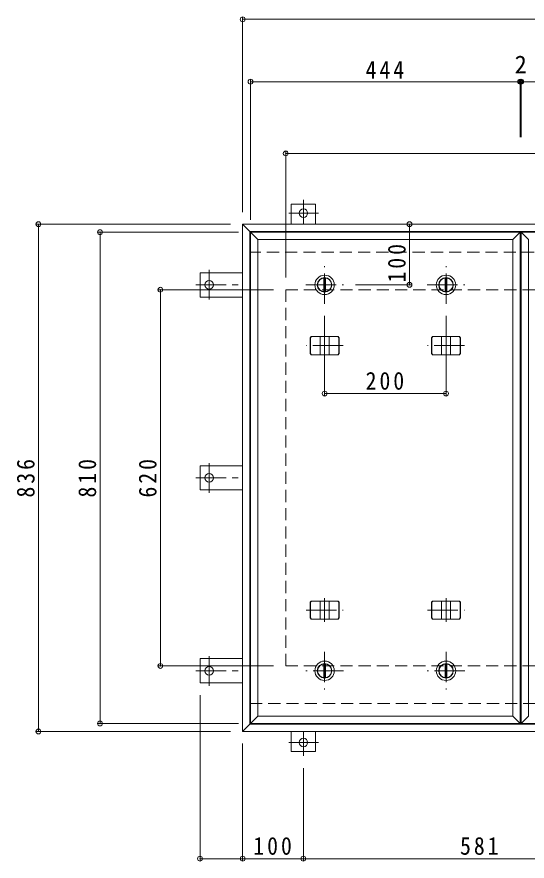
# Model space of a CAD drawing. Units: millimetres on the paper, enlarged 2 times, with parts at other scales. Extents: x -524 to 546, y -392 to 372.
# Drawn here: x -492.8 to -324.8, y -45.5 to 232.8 of the extents above; entities that cross this region are included whole.
import ezdxf
from ezdxf.enums import TextEntityAlignment as Align

# ---------------------------------------------------------------- set-up
doc = ezdxf.new("R2010")
doc.units = ezdxf.units.MM
doc.header["$LTSCALE"] = 2
doc.header["$PDMODE"] = 32
doc.header["$PDSIZE"] = 1.6
doc.linetypes.add('CHAIN1', pattern=[8, 5, -1, 1, -1])
doc.linetypes.add('DASHED2', pattern=[3, 2, -1])
for name, color, linetype, lineweight in [('0-1_躯体', 2, 'DASHED2', 9), ('0-2_仕上', 3, 'Continuous', 9), ('0-3_建具', 4, 'Continuous', 9), ('0-C', 2, 'Continuous', 9), ('0-E', 3, 'Continuous', 9), ('0-F', 7, 'Continuous', 9)]:
    doc.layers.add(name, color=color, linetype=linetype, lineweight=lineweight)
doc.styles.add('ＭＳ ゴシック', font='')
doc.styles.get('ＭＳ ゴシック').set_extended_font_data('MS Gothic')

msp = doc.modelspace()

# ---------------------------------------------------------------- linework, layer by layer
at = {"layer": '0-1_躯体'}
for p, q in [((-148.47, 155.268), (-416.07, 155.268)), ((-404.27, 18.868), (-404.27, 142.868)), ((-404.27, 142.868), (-160.27, 142.868)), ((-404.27, 18.868), (-160.27, 18.868)), ((-238.02, 6.468), (-416.07, 6.468))]:
    msp.add_line(p, q, dxfattribs=at)
at = {"layer": '0-2_仕上'}
for p, q in [((-415.87, 161.868), (-415.87, -0.132)), ((-327.07, 161.868), (-327.07, -0.132)), ((-326.67, 161.868), (-326.67, -0.132)), ((-329.47, 159.468), (-329.47, 2.268)), ((-415.87, -0.132), (-327.07, -0.132)), ((-326.67, -0.132), (-237.87, -0.132))]:
    msp.add_line(p, q, dxfattribs=at)
for points in [[(-413.47, 159.468), (-415.87, 161.868), (-327.07, 161.868)], [(-413.47, 159.468), (-329.47, 159.468), (-327.07, 161.868)], [(-324.27, 159.468), (-326.67, 161.868), (-237.87, 161.868)], [(-413.47, 159.468), (-413.47, 2.268), (-415.87, -0.132)], [(-324.27, 159.468), (-324.27, 2.268), (-326.67, -0.132)], [(-413.47, 2.268), (-329.47, 2.268), (-327.07, -0.132)]]:
    msp.add_lwpolyline(points, dxfattribs=at)
at = {"layer": '0-3_建具', "color": 2}
for p, q in [((-418.47, 164.468), (-416.07, 162.068)), ((-418.47, -2.732), (-418.47, 164.468)), ((-146.07, 164.468), (-418.47, 164.468)), ((-416.07, -0.332), (-416.07, 162.068)), ((-148.47, 162.068), (-416.07, 162.068)), ((-418.47, -2.732), (-416.07, -0.332)), ((-146.07, -2.732), (-418.47, -2.732)), ((-148.47, -0.332), (-416.07, -0.332))]:
    msp.add_line(p, q, dxfattribs=at)
at = {"layer": '0-3_建具', "linetype": 'CHAIN1'}
for p, q in [((-391.47, 120.577), (-391.47, 128.36)), ((-351.47, 120.577), (-351.47, 128.36)), ((-385.393, 124.468), (-397.546, 124.468)), ((-345.393, 124.468), (-357.546, 124.468)), ((-391.47, 41.16), (-391.47, 33.377)), ((-351.47, 41.16), (-351.47, 33.377)), ((-397.546, 37.268), (-385.393, 37.268)), ((-357.546, 37.268), (-345.393, 37.268))]:
    msp.add_line(p, q, dxfattribs=at)
at = {"layer": '0-3_建具'}
for p, q in [((-396.236, 127.068), (-395.89, 127.468)), ((-396.236, 121.868), (-396.236, 127.068)), ((-396.156, 127.068), (-396.236, 127.068)), ((-396.156, 127.068), (-395.81, 127.468)), ((-396.156, 121.868), (-396.156, 127.068)), ((-387.049, 127.468), (-395.89, 127.468)), ((-392.97, 121.468), (-392.97, 127.468)), ((-389.97, 121.468), (-389.97, 127.468)), ((-386.783, 127.068), (-387.129, 127.468)), ((-386.703, 127.068), (-387.049, 127.468)), ((-386.783, 121.868), (-386.783, 127.068)), ((-386.783, 127.068), (-386.703, 127.068)), ((-386.703, 121.868), (-386.703, 127.068)), ((-356.236, 127.068), (-355.89, 127.468)), ((-356.236, 121.868), (-356.236, 127.068)), ((-356.156, 127.068), (-356.236, 127.068)), ((-356.156, 127.068), (-355.81, 127.468)), ((-356.156, 121.868), (-356.156, 127.068)), ((-347.049, 127.468), (-355.89, 127.468)), ((-352.97, 121.468), (-352.97, 127.468)), ((-349.97, 121.468), (-349.97, 127.468)), ((-346.783, 127.068), (-347.129, 127.468)), ((-346.703, 127.068), (-347.049, 127.468)), ((-346.783, 121.868), (-346.783, 127.068)), ((-346.783, 127.068), (-346.703, 127.068)), ((-346.703, 121.868), (-346.703, 127.068)), ((-396.236, 121.868), (-395.89, 121.468)), ((-396.156, 121.868), (-396.236, 121.868)), ((-396.156, 121.868), (-395.81, 121.468)), ((-395.89, 121.468), (-387.049, 121.468)), ((-386.783, 121.868), (-387.129, 121.468)), ((-386.703, 121.868), (-387.049, 121.468)), ((-386.783, 121.868), (-386.703, 121.868)), ((-356.236, 121.868), (-355.89, 121.468)), ((-356.156, 121.868), (-356.236, 121.868)), ((-356.156, 121.868), (-355.81, 121.468)), ((-355.89, 121.468), (-347.049, 121.468)), ((-346.783, 121.868), (-347.129, 121.468)), ((-346.703, 121.868), (-347.049, 121.468)), ((-346.783, 121.868), (-346.703, 121.868)), ((-396.237, 39.868), (-395.89, 40.268)), ((-396.157, 39.868), (-396.237, 39.868)), ((-396.237, 39.868), (-396.237, 34.668)), ((-396.157, 39.868), (-395.81, 40.268)), ((-396.157, 39.868), (-396.157, 34.668)), ((-387.049, 40.268), (-395.89, 40.268)), ((-392.97, 40.268), (-392.97, 34.268)), ((-389.97, 40.268), (-389.97, 34.268)), ((-386.783, 39.868), (-387.129, 40.268)), ((-386.703, 39.868), (-387.049, 40.268)), ((-386.783, 39.868), (-386.703, 39.868)), ((-386.783, 39.868), (-386.783, 34.668)), ((-386.703, 39.868), (-386.703, 34.668)), ((-356.237, 39.868), (-355.89, 40.268)), ((-356.157, 39.868), (-356.237, 39.868)), ((-356.237, 39.868), (-356.237, 34.668)), ((-356.157, 39.868), (-355.81, 40.268)), ((-356.157, 39.868), (-356.157, 34.668)), ((-347.049, 40.268), (-355.89, 40.268)), ((-352.97, 40.268), (-352.97, 34.268)), ((-349.97, 40.268), (-349.97, 34.268)), ((-346.783, 39.868), (-347.129, 40.268)), ((-346.703, 39.868), (-347.049, 40.268)), ((-346.783, 39.868), (-346.703, 39.868)), ((-346.783, 39.868), (-346.783, 34.668)), ((-346.703, 39.868), (-346.703, 34.668)), ((-396.157, 34.668), (-396.237, 34.668)), ((-396.237, 34.668), (-395.89, 34.268)), ((-396.157, 34.668), (-395.81, 34.268)), ((-395.89, 34.268), (-387.049, 34.268)), ((-386.783, 34.668), (-387.129, 34.268)), ((-386.703, 34.668), (-387.049, 34.268)), ((-386.783, 34.668), (-386.703, 34.668)), ((-356.157, 34.668), (-356.237, 34.668)), ((-356.237, 34.668), (-355.89, 34.268)), ((-356.157, 34.668), (-355.81, 34.268)), ((-355.89, 34.268), (-347.049, 34.268)), ((-346.783, 34.668), (-347.129, 34.268)), ((-346.703, 34.668), (-347.049, 34.268)), ((-346.783, 34.668), (-346.703, 34.668))]:
    msp.add_line(p, q, dxfattribs=at)
at = {"layer": '0-C', "linetype": 'CHAIN1'}
for p, q in [((-391.47, 138.268), (-391.47, 150.668)), ((-351.47, 138.268), (-351.47, 150.668)), ((-397.67, 144.468), (-385.27, 144.468)), ((-357.67, 144.468), (-345.27, 144.468)), ((-391.47, 23.468), (-391.47, 11.068)), ((-351.47, 23.468), (-351.47, 11.068)), ((-385.27, 17.268), (-397.67, 17.268)), ((-345.27, 17.268), (-357.67, 17.268))]:
    msp.add_line(p, q, dxfattribs=at)
at = {"layer": '0-C'}
for p, q in [((-391.77, 146.749), (-391.77, 142.188)), ((-391.17, 146.749), (-391.17, 142.188)), ((-351.77, 146.749), (-351.77, 142.188)), ((-351.17, 146.749), (-351.17, 142.188)), ((-391.77, 14.988), (-391.77, 19.549)), ((-391.17, 14.988), (-391.17, 19.549)), ((-351.77, 14.988), (-351.77, 19.549)), ((-351.17, 14.988), (-351.17, 19.549))]:
    msp.add_line(p, q, dxfattribs=at)
for centre, radius in [((-391.47, 144.468), 3.2), ((-351.47, 144.468), 3.2), ((-391.47, 144.468), 2.4), ((-391.47, 144.468), 2.3), ((-351.47, 144.468), 2.4), ((-351.47, 144.468), 2.3), ((-391.47, 17.268), 3.2), ((-391.47, 17.268), 2.4), ((-391.47, 17.268), 2.3), ((-351.47, 17.268), 3.2), ((-351.47, 17.268), 2.4), ((-351.47, 17.268), 2.3)]:
    msp.add_circle(centre, radius, dxfattribs=at)
at = {"layer": '0-E', "linetype": 'CHAIN1'}
for p, q in [((-398.47, 172.54), (-398.47, 164.508)), ((-393.502, 168.108), (-403.279, 168.108)), ((-429.51, 149.436), (-429.51, 139.659)), ((-433.941, 144.468), (-418.47, 144.468)), ((-429.51, 75.9), (-429.51, 85.678)), ((-433.941, 80.868), (-418.47, 80.868)), ((-429.51, 12.3), (-429.51, 22.078)), ((-433.941, 17.268), (-418.47, 17.268)), ((-398.47, -10.803), (-398.47, -2.772)), ((-393.502, -6.372), (-403.279, -6.372))]:
    msp.add_line(p, q, dxfattribs=at)
at = {"layer": '0-E'}
for p, q in [((-402.47, 164.468), (-402.47, 171.108)), ((-394.47, 171.108), (-402.47, 171.108)), ((-394.47, 164.468), (-394.47, 171.108)), ((-418.47, 148.468), (-432.51, 148.468)), ((-432.51, 148.468), (-432.51, 140.468)), ((-418.47, 140.468), (-432.51, 140.468)), ((-432.51, 76.868), (-432.51, 84.868)), ((-418.47, 84.868), (-432.51, 84.868)), ((-418.47, 76.868), (-432.51, 76.868)), ((-432.51, 13.268), (-432.51, 21.268)), ((-418.47, 21.268), (-432.51, 21.268)), ((-418.47, 13.268), (-432.51, 13.268)), ((-402.47, -2.732), (-402.47, -9.372)), ((-394.47, -2.732), (-394.47, -9.372)), ((-394.47, -9.372), (-402.47, -9.372))]:
    msp.add_line(p, q, dxfattribs=at)
for centre in [(-398.47, 168.108), (-429.51, 144.468), (-429.51, 80.868), (-429.51, 17.268), (-398.47, -6.372)]:
    msp.add_circle(centre, 1.4, dxfattribs=at)
at = {"layer": '0-F'}
for p, q in [((-418.47, 232.611), (-418.47, 168.468)), ((-418.47, 232.011), (-146.07, 232.011)), ((-415.87, 212.052), (-415.87, 165.868)), ((-327.07, 212.052), (-327.07, 193.181)), ((-326.67, 212.052), (-326.67, 193.181)), ((-415.87, 211.452), (-327.07, 211.452)), ((-327.07, 211.452), (-326.67, 211.452)), ((-326.67, 211.452), (-237.87, 211.452)), ((-404.27, 188.412), (-404.27, 146.868)), ((-404.27, 187.812), (-160.27, 187.812)), ((-486.35, 164.468), (-422.47, 164.468)), ((-485.75, 164.468), (-485.75, -2.732)), ((-363.506, 164.468), (-363.506, 144.468)), ((-466.061, 161.868), (-419.87, 161.868)), ((-465.461, -0.132), (-465.461, 161.868)), ((-446.171, 142.868), (-408.27, 142.868)), ((-445.571, 18.868), (-445.571, 142.868)), ((-362.906, 144.468), (-381.27, 144.468)), ((-391.47, 108.036), (-391.47, 134.268)), ((-351.47, 108.036), (-351.47, 134.268)), ((-391.47, 108.636), (-351.47, 108.636)), ((-446.171, 18.868), (-408.27, 18.868)), ((-432.51, -45.271), (-432.51, 9.268)), ((-486.35, -2.732), (-422.47, -2.732)), ((-466.061, -0.132), (-419.87, -0.132)), ((-418.47, -45.271), (-418.47, -6.732)), ((-398.47, -45.271), (-398.47, -14.803)), ((-432.51, -44.671), (-418.47, -44.671)), ((-418.47, -44.671), (-398.47, -44.671)), ((-398.47, -44.671), (-282.27, -44.671))]:
    msp.add_line(p, q, dxfattribs=at)
for p in [(-418.47, 232.011), (-415.87, 211.452), (-327.07, 211.452), (-326.67, 211.452), (-404.27, 187.812), (-485.75, 164.468), (-363.506, 164.468), (-465.461, 161.868), (-363.506, 144.468), (-445.571, 142.868), (-391.47, 108.636), (-351.47, 108.636), (-445.571, 18.868), (-465.461, -0.132), (-485.75, -2.732), (-432.51, -44.671), (-418.47, -44.671), (-398.47, -44.671)]:
    msp.add_point(p, dxfattribs=at)

# ---------------------------------------------------------------- texts
at = {"layer": '0-F', "color": 2, "style": 'ＭＳ ゴシック'}
msp.add_text('2', height=5.865, dxfattribs=at).set_placement((-328.87, 212.452), align=Align.BOTTOM_LEFT)
at = {"layer": '0-F', "color": 2, "char_height": 5.865, "attachment_point": 7, "style": 'ＭＳ ゴシック'}
for s, insert in [('\\T1.27;\\W0.9;444', (-377.97, 212.452)), ('\\T1.27;\\W0.9;200', (-377.97, 109.836)), ('\\T1.27;\\W0.9;100', (-414.97, -43.471)), ('\\T1.27;\\W0.9;581', (-346.87, -43.471))]:
    msp.add_mtext(s, dxfattribs=dict(at, insert=insert))
at = {"layer": '0-F', "color": 2, "char_height": 5.865, "attachment_point": 7, "rotation": 90, "style": 'ＭＳ ゴシック'}
for s, insert in [('\\T1.27;\\W0.9;100', (-364.706, 145.244)), ('\\T1.27;\\W0.9;836', (-486.95, 74.368)), ('\\T1.27;\\W0.9;810', (-466.661, 74.368)), ('\\T1.27;\\W0.9;620', (-446.771, 74.368))]:
    msp.add_mtext(s, dxfattribs=dict(at, insert=insert))

doc.saveas('drawing.dxf')
